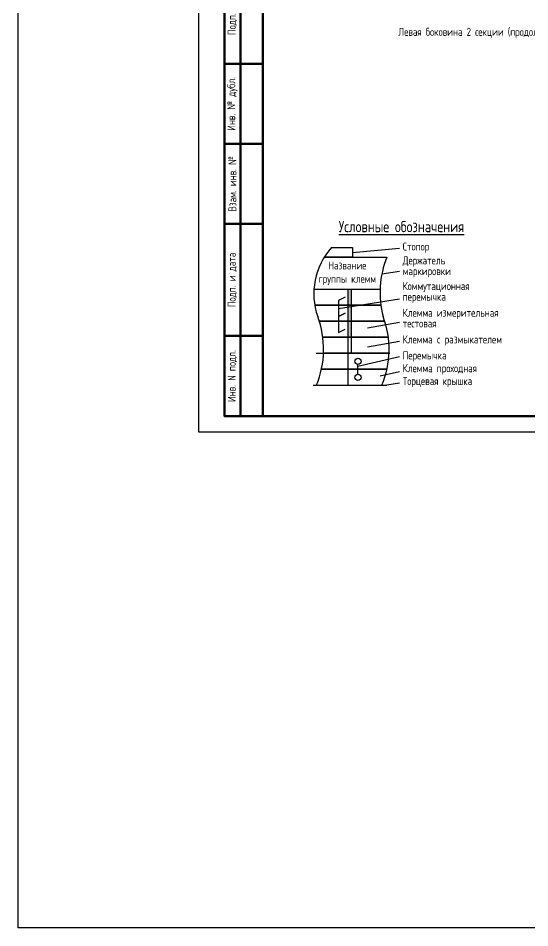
# Model space of a CAD drawing. Header units: millimetres. Extents: x -1043 to 5194, y -96 to 1568.
# Drawn here: x 4143.6 to 4303.4, y 818.7 to 1102.8 of the extents above; entities that cross this region are included whole.
import ezdxf

# ---------------------------------------------------------------- set-up
doc = ezdxf.new("R2010")
doc.units = ezdxf.units.MM
doc.styles.add('Gost_type_A', font='GOST_A.TTF')

# ---------------------------------------------------------------- blocks, each defined once
blk = doc.blocks.new('Штамп левый нижний')
at = {"lineweight": 50}
for points in [[(-12, 145), (-7, 145), (-7, 110), (-12, 110)], [(-7, 145), (0, 145), (0, 110), (-7, 110)], [(-12, 110), (-7, 110), (-7, 85), (-12, 85)], [(-7, 110), (0, 110), (0, 85), (-7, 85)], [(-12, 85), (-7, 85), (-7, 60), (-12, 60)], [(-7, 85), (0, 85), (0, 60), (-7, 60)], [(-12, 60), (-7, 60), (-7, 25), (-12, 25)], [(-7, 60), (0, 60), (0, 25), (-7, 25)], [(-12, 25), (-7, 25), (-7, 0), (-12, 0)], [(-7, 25), (0, 25), (0, 0), (-7, 0)]]:
    blk.add_lwpolyline(points, close=True, dxfattribs=at)
at = {"char_height": 2.5, "attachment_point": 5, "rotation": 90, "style": 'Gost_type_A'}
for s, insert, width in [('Подп. и дата', (-9.5, 127.5), 35), ('Инв. № дубл.', (-9.5, 97.5), 25), ('Взам. инв. №', (-9.5, 72.5), 25), ('Подп. и дата', (-9.5, 42.5), 35), ('Инв. N подл.', (-9.5, 12.5), 25)]:
    blk.add_mtext(s, dxfattribs=dict(at, insert=insert, width=width))

msp = doc.modelspace()

# ---------------------------------------------------------------- hatches: boundary and pattern name
h = msp.add_hatch(color=256)
h.dxf.hatch_style = 1
h.paths.add_polyline_path([(4247.71, 1018.14), (4246.71, 1018.14), (4246.71, 1003.14), (4247.71, 1003.14)])

# ---------------------------------------------------------------- linework, layer by layer
for p, q in [((4248.07, 1029.64), (4262.71, 1030.96)), ((4239.21, 1028.14), (4258.79, 1028.14)), ((4257.22, 1022.99), (4262.71, 1023.83)), ((4236.19, 1018.14), (4256.65, 1018.14)), ((4246.71, 988.14), (4246.71, 1018.14)), ((4247.71, 1013.14), (4247.71, 1018.14)), ((4243.71, 1012.14), (4262.71, 1015.14)), ((4256.91, 1013.14), (4236.45, 1013.14)), ((4236.45, 1013.14), (4256.91, 1013.14)), ((4247.71, 998.14), (4247.71, 1013.14)), ((4258.13, 1008.14), (4237.67, 1008.14)), ((4237.67, 1008.14), (4258.13, 1008.14)), ((4252.71, 1006.14), (4262.71, 1007.91)), ((4259.22, 1003.14), (4238.76, 1003.14)), ((4238.76, 1003.14), (4259.22, 1003.14)), ((4259.22, 1003.14), (4238.76, 1003.14)), ((4238.76, 1003.14), (4259.22, 1003.14)), ((4252.71, 1000.14), (4262.71, 1001.91)), ((4236.71, 998.14), (4259.71, 998.14)), ((4259.43, 998.14), (4238.97, 998.14)), ((4238.97, 998.14), (4259.43, 998.14)), ((4249.71, 994.14), (4262.71, 997.14)), ((4249.74, 993.14), (4249.74, 994.64)), ((4258.79, 993.14), (4238.33, 993.14)), ((4238.33, 993.14), (4258.79, 993.14)), ((4249.74, 991.64), (4249.74, 993.14)), ((4256.71, 991.1), (4262.71, 992.48)), ((4262.71, 988.81), (4258.71, 988.14)), ((4235.71, 988.14), (4258.71, 988.14)), ((4236.78, 988.14), (4257.24, 988.14))]:
    msp.add_line(p, q)
at = {"color": 6}
msp.add_lwpolyline([(4143.59, 1567.93), (5143.07, 1567.93), (5143.07, 818.72), (4143.59, 818.72)], close=True, dxfattribs=at)
msp.add_lwpolyline([(4497, 1393.54), (4497, 973.54), (4200, 973.54), (4200, 1393.54)], close=True)
at = {"lineweight": 50}
msp.add_lwpolyline([(4492, 1388.54), (4492, 978.54), (4220, 978.54), (4220, 1388.54)], close=True, dxfattribs=at)
for points in [[(4241.46, 1031.14), (4248.07, 1031.14), (4248.07, 1028.14), (4239.21, 1028.14)], [(4245.71, 1015.64), (4243.71, 1014.64), (4243.71, 1009.64), (4245.71, 1010.64)], [(4245.71, 1010.64), (4243.71, 1009.64), (4243.71, 1004.64), (4245.71, 1005.64)]]:
    msp.add_lwpolyline(points)
for centre in [(4249.74, 995.64), (4249.74, 990.64)]:
    msp.add_circle(centre, 1)
for centre, radius, start, end in [((4257.55, 1016.74), 21.6, 138.181, 199.2333), ((4285.64, 1017.15), 29.02, 157.7321, 195.0211), ((4209.46, 999.37), 29.54, 337.6521, 20.3143), ((4229.92, 999.37), 29.54, 337.6521, 20.3143)]:
    msp.add_arc(centre, radius, start, end)

# ---------------------------------------------------------------- block references
msp.add_blockref('Штамп левый нижний', (4220, 978.54))

# ---------------------------------------------------------------- texts
at = {"attachment_point": 5, "style": 'Gost_type_A'}
for s, insert, char_height, width in [('Левая боковина 2 секции (продолжение на листе 2)', (4296, 1098.19), 2.5, 90), ('{\\LУсловные обозначения}', (4263.35, 1037.7), 3.5, 75), ('Название группы клемм', (4246.42, 1023.14), 2.5, 20.4592)]:
    msp.add_mtext(s, dxfattribs=dict(at, insert=insert, char_height=char_height, width=width))
at = {"char_height": 2.5, "attachment_point": 4, "line_spacing_factor": 0.8, "style": 'Gost_type_A'}
for s, insert, width in [('Стопор', (4263.71, 1031.14), 44), ('Держатель\\Pмаркировки', (4263.71, 1025.14), 38.7538), ('Коммутационная\\Pперемычка', (4263.71, 1017.14), 44), ('Клемма измерительная\\Pтестовая', (4263.71, 1009.14), 55.1103), ('Клемма c размыкателем', (4263.71, 1002.14), 55.1103), ('Перемычка', (4263.71, 997.14), 49.9213), ('Клемма проходная', (4263.71, 993.14), 44), ('Торцевая крышка', (4263.71, 989.14), 44)]:
    msp.add_mtext(s, dxfattribs=dict(at, insert=insert, width=width))

doc.saveas('drawing.dxf')
